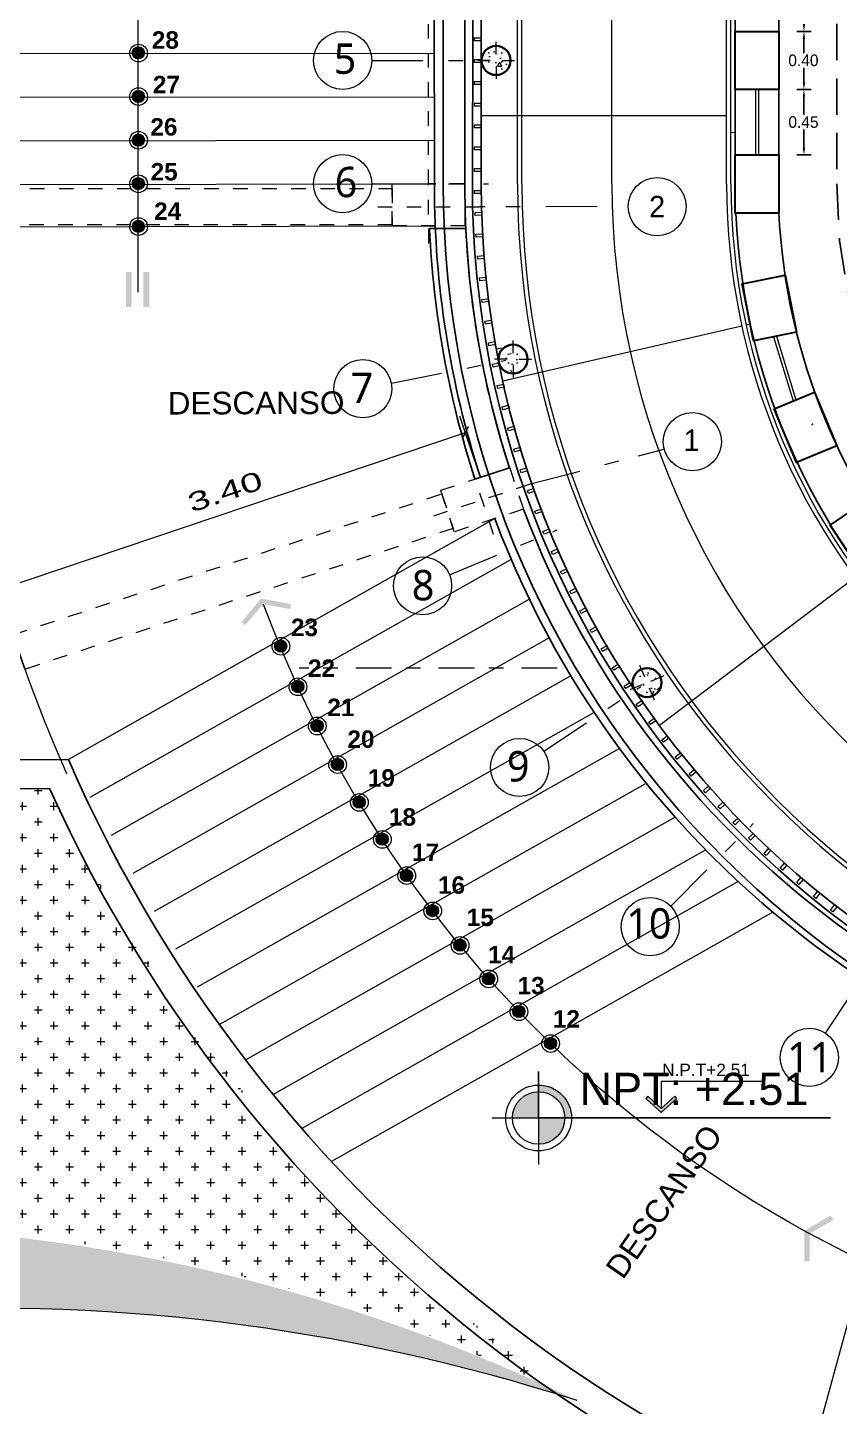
# Model space of a CAD drawing. Header units: millimetres. Extents: x 1 to 121, y 0 to 90.
# Drawn here: x 76.53 to 82.12, y 57.27 to 66.76 of the extents above; entities that cross this region are included whole.
import ezdxf

# ---------------------------------------------------------------- set-up
doc = ezdxf.new("R2010")
doc.units = ezdxf.units.MM
for name, pattern in [('CONTINUA', [0]), ('DASHED2', [0.375, 0.25, -0.125]), ('Dot & Dashed', [0.670277762413025, 0.352777767181396, -0.176388883590699, 0, -0.14111111164093])]:
    doc.linetypes.add(name, pattern=pattern)
doc.layers.add('CELOSIA', color=40, linetype='Continuous')
doc.layers.add('TEXT', color=7, linetype='Continuous')
for name, color, linetype, lineweight in [('cotas', 7, 'Continuous', 5), ('Cotas varias El', 253, 'Continuous', 13), ('EJES', 1, 'Continuous', 13), ('Equipamiento SR', 23, 'Continuous', 0), ('ES-Acero', 12, 'Continuous', 13), ('GRADERIA', 5, 'Continuous', 35), ('GRAFO00', 7, 'Continuous', 0), ('GRAFO01', 7, 'Continuous', 0), ('linea 001', 252, 'Continuous', 0), ('pisos', 250, 'Continuous', 5), ('Proyeccciones', 1, 'DASHED2', 18), ('Structural - Bearing_Pen_No__20', 1, 'Continuous', 0), ('TEXTO 100', 7, 'Continuous', 20), ('VENTANA', 141, 'Continuous', 0)]:
    doc.layers.add(name, color=color, linetype=linetype, lineweight=lineweight)
for name, color, linetype, lineweight, true_color in [('Structural - Bearing_Pen_No__169', 7, 'Continuous', 13, 0x68b353), ('Structural - Bearing_Pen_No__28', 7, 'Continuous', 35, 0xa80f02), ('Terreno & Paisaje - Terrenos_Pen_No__169', 7, 'Continuous', 13, 0x68b353)]:
    doc.layers.add(name, color=color, linetype=linetype, lineweight=lineweight, true_color=true_color)
doc.styles.add('01COTAS', font='GOTHIC.TTF')
doc.styles.add('Generales', font='trebuc.ttf', dxfattribs={"height": 0.1})
doc.styles.add('GENERATED_STYLE_1', font='arialbd.ttf')
doc.styles.add('JOS', font='arial.ttf', dxfattribs={"height": 1})
doc.styles.add('Roberto', font='arial.ttf', dxfattribs={"width": 1.5})
doc.styles.add('SEYMAR', font='GOTHIC.TTF', dxfattribs={"height": 0.05})
doc.styles.add('TEXTO PETER - UAC', font='swisse.ttf')
doc.dimstyles.new('1EJESB', dxfattribs={"dimscale": 0, "dimtxt": 0.13, "dimasz": 0.0655, "dimexe": 0.12, "dimexo": 0.12, "dimgap": 0.0755, "dimtad": 1, "dimzin": 4, "dimdsep": 46, "dimtxsty": 'Roberto', "dimblk": 'ARCHTICK', "dimcen": 0.065, "dimclrd": 7, "dimclre": 251, "dimclrt": 7, "dimaunit": 1, "dimadec": 0, "dimazin": 1, "dimtfac": 1, "dimtix": 1, "dimtofl": 0, "dimtmove": 0, "dimatfit": 3, "dimldrblk": 'ARROW', "dimfxl": 1, "dimtolj": 1, "dimtzin": 4, "dimlwd": 9, "dimlwe": 9, "dimarcsym": 0})

# ---------------------------------------------------------------- blocks, each defined once
blk = doc.blocks.new('CC 20')
at = {"layer": 'Structural - Bearing_Pen_No__169', "linetype": 'Continuous', "lineweight": 13, "true_color": 0x68b353}
h = blk.add_hatch(dxfattribs=at)
h.set_pattern_fill('STRUCTURAL_CONCRETE', color=85, scale=0.5, style=0, pattern_type=2)
h.set_pattern_definition([(0, (2785.243095673833, 1847.384106738051), (0, 0.3117691577510656), [0.0300000011921, -0.1500000059605]), (0, (2785.333095677409, 1847.539991310553), (0, 0.3117691577510656), [0.0300000011921, -0.1500000059605]), (60.00000000000014, (2785.243095673833, 1847.384106738051), (-0.2700000107289013, 0.1558845788755322), [0.0300000011921, -0.1500000059605]), (60.00000000000014, (2785.423095680985, 1847.384106738051), (-0.2700000107289013, 0.1558845788755322), [0.0300000011921, -0.1500000059605]), (120.0000000000003, (2785.273095675025, 1847.384106738051), (0.2700000107289002, 0.1558845788755341), [0.03000000119209997, -0.1500000059604998]), (120.0000000000003, (2785.453095682177, 1847.384106738051), (0.2700000107289002, 0.1558845788755341), [0.03000000119209997, -0.1500000059604998]), (0, (2785.243095673833, 1847.414106739243), (0, 0.0600000023842), [0, -0.0600000023842, 0, -0.0900000035763]), (44.99999999999999, (2785.273095675025, 1847.414106739243), (-0.04242640855707682, 0.04242640855707686), [0, -0.04500000178815, 0, -0.07500000298025])])
h.paths.add_polyline_path([(2788.202981145824, 1849.662965080386), (2788.302981145824, 1849.762965080386), (2788.202981063535, 1849.862965080385), (2788.10385682874, 1849.776169994727)])
at = {"layer": 'Structural - Bearing_Pen_No__20', "color": 1, "linetype": 'Continuous', "lineweight": 0}
for p, q in [((2788.202981063535, 1849.802965025247), (2788.202981063535, 1849.890465025246)), ((2788.162981200963, 1849.762964998097), (2788.075481200963, 1849.762964998097)), ((2788.202981063535, 1849.722965025246), (2788.202981063535, 1849.635465025247)), ((2788.242981200963, 1849.762964998097), (2788.330481200963, 1849.762964998097))]:
    blk.add_line(p, q, dxfattribs=at)
at = {"layer": 'Structural - Bearing_Pen_No__28', "color": 14, "linetype": 'Continuous', "lineweight": 35, "true_color": 0xa80f02}
blk.add_circle((2788.202981145824, 1849.762965080386), 0.1, dxfattribs=at)
blk = doc.blocks.new('verde')
at = {"layer": 'ES-Acero', "true_color": 0x139b48}
h = blk.add_hatch(color=114, dxfattribs=at)
h.dxf.hatch_style = 1
h.paths.add_polyline_path([(2620.129147124656, 1945.169495782249), (2620.11575471157, 1945.184349848081), (2620.022450918113, 1945.100227227476), (2619.929147124657, 1945.184349848081), (2619.915754711571, 1945.169495782249), (2620.022450918113, 1945.073298573428)])
at = {"layer": 'ES-Acero', "color": 112}
blk.add_lwpolyline([(2620.731353600055, 1945.286762900452), (2620.022450918113, 1945.286762900452), (2620.022450918113, 1945.100227227476)], dxfattribs=at)
at = {"layer": 'ES-Acero', "color": 114, "true_color": 0x139b48}
blk.add_lwpolyline([(2620.129147124656, 1945.169495782249), (2620.11575471157, 1945.184349848081), (2620.022450918113, 1945.100227227476), (2619.929147124657, 1945.184349848081), (2619.915754711571, 1945.169495782249), (2620.022450918113, 1945.073298573428)], close=True, dxfattribs=at)
blk = doc.blocks.new('_ArchTick')
at = {"color": 0, "linetype": 'ByBlock', "const_width": 0.15}
blk.add_lwpolyline([(-0.5, -0.5), (0.5, 0.5)], dxfattribs=at)
blk = doc.blocks.new('*D413')
at = {"layer": 'Defpoints', "color": 0, "transparency": 16777216}
for p in [(279.5462011864971, 63.97396359056579), (279.6499523382914, 63.66555289874918), (276.4311335664003, 62.58272352913855)]:
    blk.add_point(p, dxfattribs=at)
at = {"layer": 'pisos', "color": 251, "linetype": 'CONTINUA', "lineweight": 9, "transparency": 16777216}
for p, q in [((279.6116906420318, 63.77928962368593), (279.5079394902375, 64.08770031550253)), ((276.3928718701407, 62.6964602540753), (276.2891207183463, 63.0048709458919))]:
    blk.add_line(p, q, dxfattribs=at)
at = {"layer": 'pisos', "color": 7, "linetype": 'CONTINUA', "lineweight": 9, "transparency": 16777216}
blk.add_line((276.3273824146059, 62.89113422095515), (279.5462011864971, 63.97396359056579), dxfattribs=at)
at = {"layer": 'pisos', "color": 7, "lineweight": 9, "transparency": 16777216, "xscale": 0.0655, "yscale": 0.0655, "zscale": 0.0655}
for p, rotation in [((279.5462011864971, 63.97396359056579), 18.59323900279168), ((276.3273824146059, 62.89113422095515), 198.5932390027917)]:
    blk.add_blockref('_ArchTick', p, dxfattribs=dict(at, rotation=rotation))
at = {"layer": 'pisos', "color": 7, "transparency": 16777216, "insert": (277.8915413418663, 63.56706042709554), "char_height": 0.13, "attachment_point": 5, "rotation": 18.593239002791684, "style": 'Roberto'}
blk.add_mtext('\\A1;3.40', dxfattribs=at)
blk = doc.blocks.new('ARROW')
at = {"layer": 'cotas', "color": 1, "ltscale": 0.5}
blk.add_line((2.499999999997726, 0), (-2.499999999997726, 0), dxfattribs=at)
at = {"layer": 'cotas', "const_width": 0.6350892157876409}
blk.add_lwpolyline([(-0.3175446078937512, 5.684341886080801e-14, 1), (0.3175446078938648, 5.684341886080801e-14, 1)], format="xyb", close=True, dxfattribs=at)
blk = doc.blocks.new('FGFGGF')
at = {"layer": 'Equipamiento SR'}
for points in [[(-2.28105200030376, -5.329974416043797, -1), (-2.221391661499354, -5.389106840829982, -1)], [(-2.28105200030376, -5.329974416043569, -1), (-2.221391661498899, -5.389106840829754, -1)], [(-2.28105200030376, -5.629977660189525, -1), (-2.221391661499354, -5.689110084975709, -1)], [(-2.28105200030376, -5.629977660189297, -1), (-2.221391661498899, -5.689110084975482, -1)], [(-2.28105200030376, -5.929974765080033, -1), (-2.221391661499354, -5.989107189866218, -1)], [(-2.28105200030376, -5.929974765079805, -1), (-2.221391661498899, -5.98910718986599, -1)], [(-2.28105200030376, -6.229974939598833, -1), (-2.221391661499354, -6.289107364385018, -1)], [(-2.28105200030376, -6.229974939598605, -1), (-2.221391661498899, -6.28910736438479, -1)], [(-2.28105200030376, -6.524195307163609, -1), (-2.221391661499354, -6.583327731949794, -1)], [(-2.28105200030376, -6.524195307163382, -1), (-2.221391661498899, -6.583327731949566, -1)], [(-1.30041106499084, -9.412932204670824, -1), (-1.240750726186434, -9.472064629457009, -1)], [(-1.30041106499084, -9.412932204670597, -1), (-1.240750726185979, -9.472064629456781, -1)], [(-1.183068103736787, -9.691955158582687, -1), (-1.123407764932381, -9.751087583368871, -1)], [(-1.183068103736787, -9.69195515858246, -1), (-1.123407764931926, -9.751087583368644, -1)], [(-1.049869140722876, -9.961788586099146, -1), (-0.9902088019184703, -10.02092101088533, -1)], [(-1.049869140722876, -9.961788586098919, -1), (-0.9902088019180155, -10.0209210108851, -1)], [(-0.9097994546759764, -10.22753424951134, -1), (-0.8501391158715705, -10.28666667429752, -1)], [(-0.9097994546759764, -10.22753424951111, -1), (-0.8501391158711158, -10.28666667429729, -1)], [(-0.7599013683720841, -10.48743246694471, -1), (-0.7002410295676782, -10.5465648917309, -1)], [(-0.7599013683720841, -10.48743246694448, -1), (-0.7002410295672234, -10.54656489173067, -1)], [(-0.6013678509521014, -10.74219300015375, -1), (-0.5417075121476955, -10.80132542493993, -1)], [(-0.6013678509521014, -10.74219300015352, -1), (-0.5417075121472408, -10.80132542493971, -1)], [(-0.4333177736921243, -10.99129161808582, -1), (-0.3736574348877184, -11.05042404287201, -1)], [(-0.4333177736921243, -10.9912916180856, -1), (-0.3736574348872637, -11.05042404287178, -1)], [(-0.2548418856890748, -11.23418735828477, -1), (-0.1951815468846689, -11.29331978307096, -1)], [(-0.2548418856890748, -11.23418735828454, -1), (-0.1951815468842142, -11.29331978307073, -1)], [(-0.06613786744355821, -11.47202903414905, -1), (-0.006477528639152297, -11.53116145893523, -1)], [(-0.06613786744355821, -11.47202903414882, -1), (-0.006477528638697549, -11.531161458935, -1)], [(0.1312296099231389, -11.70265394522607, -1), (0.1908899487275448, -11.76178637001226, -1)], [(0.1312296099231389, -11.70265394522585, -1), (0.1908899487279996, -11.76178637001203, -1)], [(0.3391625787112389, -11.92802407758791, -1), (0.3988229175156448, -11.98715650237409, -1)], [(0.3391625787112389, -11.92802407758768, -1), (0.3988229175160996, -11.98715650237386, -1)], [(0.5573320945113664, -12.14730393542891, -1), (0.6169924333157724, -12.20643636021509, -1)], [(0.5573320945113664, -12.14730393542868, -1), (0.6169924333162271, -12.20643636021487, -1)]]:
    blk.add_hatch(color=256, dxfattribs=at).paths.add_polyline_path(points)
at = {"layer": 'GRAFO00'}
for points in [[(-2.221633673125496, -5.32973222554233, -1), (-2.280809985892745, -5.389349034078123, -1)], [(-2.221633673125496, -5.629735469688057, -1), (-2.280809985892745, -5.689352278223851, -1)], [(-2.221633673125496, -5.929732574578566, -1), (-2.280809985892745, -5.989349383114359, -1)], [(-2.221633673125496, -6.229732749097366, -1), (-2.280809985892745, -6.289349557633159, -1)], [(-2.221633673125496, -6.523953116662142, -1), (-2.280809985892745, -6.583569925197935, -1)], [(-1.541245634386087, -9.276593569769148), (-1.514511990537812, -9.299183664563088), (-1.392013826887251, -9.15421648077313), (-1.205219481028962, -9.187819413359875), (-1.199022706355663, -9.153372351996495), (-1.405705071364082, -9.116191712709679)], [(-1.541245634386087, -9.276593569769148), (-1.514511990537812, -9.299183664563088), (-1.392013826886796, -9.15421648077313), (-1.205219481028962, -9.187819413359875), (-1.199022706354754, -9.153372351997177), (-1.405705071363627, -9.116191712709224)], [(-1.240992737812576, -9.412690014169357, -1), (-1.300169050579825, -9.47230682270515, -1)], [(-1.123649776558523, -9.69171296808122, -1), (-1.182826089325772, -9.751329776617013, -1)], [(-0.9904508135446122, -9.96154639559768, -1), (-1.049627126311862, -10.02116320413347, -1)], [(-0.8503811274977124, -10.22729205900987, -1), (-0.9095574402649618, -10.28690886754566, -1)], [(-0.7004830411938201, -10.48719027644324, -1), (-0.7596593539610694, -10.54680708497904, -1)], [(-0.5419495237738374, -10.74195080965228, -1), (-0.6011258365410868, -10.80156761818807, -1)], [(-0.3738994465138603, -10.99104942758436, -1), (-0.4330757592811096, -11.05066623612015, -1)], [(-0.1954235585108108, -11.2339451677833, -1), (-0.2545998712780602, -11.2935619763191, -1)], [(-0.006719540265294199, -11.47178684364758, -1), (-0.06589585303254353, -11.53140365218337, -1)], [(0.1906479371014029, -11.70241175472461, -1), (0.1314716243341536, -11.7620285632604, -1)], [(0.3985809058895029, -11.92778188708644, -1), (0.3394045931222536, -11.98739869562223, -1)], [(0.6167504216896305, -12.14706174492744, -1), (0.5575741089223811, -12.20667855346323, -1)], [(2.336816213613019, -13.67697954929031), (2.371816187811874, -13.6769359336547), (2.371579671375912, -13.4871433401911), (2.535826622504828, -13.39204221628665), (2.518288864121132, -13.36175315747346), (2.336554519322817, -13.46697971241269)], [(2.336816213613019, -13.67697954928985), (2.371816187812328, -13.6769359336547), (2.371579671376367, -13.4871433401911), (2.535826622504828, -13.3920422162862), (2.518288864121587, -13.36175315747346), (2.336554519322817, -13.46697971241224)]]:
    blk.add_hatch(color=256, dxfattribs=at).paths.add_polyline_path(points)
h = blk.add_hatch(color=256, dxfattribs=at)
h.paths.add_polyline_path([(-2.176324178446237, -7.108011131920421), (-2.216324134989179, -7.1079523324604), (-2.215971328917647, -6.867952591326457), (-2.17597137237243, -6.868011392649578)])
h.paths.add_polyline_path([(-2.296324048078702, -7.107834731678167), (-2.336324004626192, -7.107775928492401), (-2.335971198554205, -6.867776187358459), (-2.295971242006715, -6.86783499054377)])
blk.add_line((-0.2123756775204129, -6.290950468410983), (-0.2155616616391853, -3.337234143300748))
at = {"color": 4, "lineweight": 0}
for p, q in [((-9.057637671160762, -5.370757073676032), (-0.2134365877588493, -5.361217401921522)), ((-9.058071663478302, -5.670757562913423), (-0.2131129889364161, -5.661224900004981)), ((-9.058505656239674, -5.970758358951798), (-0.2127894066658769, -5.961217052885104)), ((-9.05893964877913, -6.270759001590477), (-0.2124658161198454, -6.261216878367577)), ((-9.059543291609032, -6.569442565755935), (-0.2121553327226025, -6.549065105595218))]:
    blk.add_line(p, q, dxfattribs=at)
blk.add_lwpolyline([(-2.251221830900874, -7.00612897644055), (-2.251221830900874, -3.221341566304318)], dxfattribs=at)
at = {"elevation": -2.486337311843933e-10}
for points in [[(-0.00554807873959362, -3.336781085856046), (-0.002378639387643489, -6.275151195203762, 0.0780997226670688), (0.3048173308898185, -8.216192289289665, 0.0780997226670688)], [(0.4010177324712458, -8.500372280372403, 0.3044267813552212), (6.156230599340688, -12.59503096793537, 0.2811802429067362)]]:
    blk.add_lwpolyline(points, format="xyb", dxfattribs=at)
blk.add_lwpolyline([(0.004751677255171671, -6.568743991804695, 0.06644022656813492), (0.3048402377203274, -8.216263104472318), (0.06719953632818942, -8.293654963311155, -0.06694475958938217), (-0.2455072191210093, -6.569016893540947)], format="xyb", close=True, dxfattribs=at)
at = {"color": 4, "lineweight": 0, "elevation": -2.486337311843933e-10}
for points in [[(0.2034869067656473, -8.565251826812982), (-2.732423312435003, -10.22385089041836)], [(0.3169538119332174, -8.845713377385437), (-2.584861998496763, -10.48505130892636)], [(0.4419788657914978, -9.119645322770793), (-2.437300684558522, -10.74625172743436)], [(0.5790654784104845, -9.386763268894583), (-2.289739370620282, -11.00745214594235)], [(0.7281470489892854, -9.647104840894372), (-2.142178056682042, -11.26865256445035)], [(0.8893214927020381, -9.900614723040235), (-1.994616742743801, -11.52985298295835)], [(1.062559343527482, -10.14730956172525), (-1.847055428805561, -11.79105340146634)], [(1.23641610433333, -10.39365475636896), (-1.692416280597627, -12.04825530216704)], [(1.445783132336146, -10.61993895066735), (-1.511877315168931, -12.29082548412202)], [(1.656573092707731, -10.8454192803656), (-1.323168689029899, -12.52878033706747)], [(1.880662628691425, -11.06338621148893), (-1.126170783171347, -12.76205228401318)], [(2.118624204127173, -11.27351633905664), (-0.9207367689468811, -12.99055837628612)], [(3.204905845225312, -12.01412008736224), (2.306182983432564, -15.2987712549367)]]:
    blk.add_lwpolyline(points, dxfattribs=at)
blk.add_lwpolyline([(5.723406902796341, -14.45854926734569, -0.2949562168911257), (-1.388583147472218, -9.155338673214374, -0.2949562168911257)], format="xyb", dxfattribs=at)
at = {"elevation": -2.486337311843933e-10}
for points in [[(-6.369491351715169, -10.2277739621486), (-2.732423312435003, -10.22385089041836)], [(-6.240056418821951, -10.427634465344), (-2.862334158907288, -10.42399113325132)]]:
    blk.add_lwpolyline(points, dxfattribs=at)
for centre, radius, start, end in [((6.326662489013415, -6.26832444731599), 6.539077311075158, 180.0618012540362, 197.9283601872245), ((6.326662489009323, -6.268324447317809), 6.539077311070852, 200.5617272193204, 268.0066102515897), ((6.326662489009323, -6.268324447317809), 9.884999999999934, 203.5878323806601, 263.4568533059568), ((6.326662489009323, -6.268324447317809), 10.08500000000012, 204.3345659315656, 263.2818209129596)]:
    blk.add_arc(centre, radius, start, end)
at = {"layer": 'EJES', "linetype": 'Dot & Dashed', "elevation": -2.486337311843933e-10}
for points in [[(0.908166525166962, -6.418038822097287), (0.1007815489956556, -6.418642925012591)], [(0.4490059961891575, -8.32683892672651), (1.37124411740416, -8.08719147281144)]]:
    blk.add_lwpolyline(points, dxfattribs=at)
at = {"layer": 'EJES', "color": 1}
for centre in [(1.321917080196727, -6.417930273031345), (1.564512320391088, -8.035738565078276)]:
    blk.add_circle(centre, 0.2000000000000114, dxfattribs=at)
at = {"layer": 'Equipamiento SR'}
for centre in [(-2.251221830901329, -5.359540628436889), (-2.251221830901329, -5.359540628436889), (-2.251221830900874, -5.359540628436662), (-2.251221830900874, -5.359540628436662), (-2.251221830901329, -5.659543872582617), (-2.251221830901329, -5.659543872582617), (-2.251221830900874, -5.65954387258239), (-2.251221830900874, -5.65954387258239), (-2.251221830901329, -5.959540977473125), (-2.251221830901329, -5.959540977473125), (-2.251221830900874, -5.959540977472898), (-2.251221830900874, -5.959540977472898), (-2.251221830901329, -6.259541151991925), (-2.251221830901329, -6.259541151991925), (-2.251221830900874, -6.259541151991698), (-2.251221830900874, -6.259541151991698), (-2.251221830901329, -6.553761519556701), (-2.251221830901329, -6.553761519556701), (-2.251221830900874, -6.553761519556474), (-2.251221830900874, -6.553761519556474), (-1.270580895588409, -9.442498417063916), (-1.270580895588409, -9.442498417063916), (-1.270580895587955, -9.442498417063689), (-1.270580895587955, -9.442498417063689), (-1.153237934334356, -9.721521370975779), (-1.153237934334356, -9.721521370975779), (-1.153237934333902, -9.721521370975552), (-1.153237934333902, -9.721521370975552), (-1.020038971320446, -9.991354798492239), (-1.020038971320446, -9.991354798492239), (-1.020038971319991, -9.991354798492011), (-1.020038971319991, -9.991354798492011), (-0.8799692852735461, -10.25710046190443), (-0.8799692852735461, -10.25710046190443), (-0.8799692852730914, -10.2571004619042), (-0.8799692852730914, -10.2571004619042), (-0.7300711989696538, -10.5169986793378), (-0.7300711989696538, -10.5169986793378), (-0.730071198969199, -10.51699867933758), (-0.730071198969199, -10.51699867933758), (-0.5715376815496711, -10.77175921254684), (-0.5715376815496711, -10.77175921254684), (-0.5715376815492164, -10.77175921254661), (-0.5715376815492164, -10.77175921254661), (-0.403487604289694, -11.02085783047892), (-0.403487604289694, -11.02085783047892), (-0.4034876042892392, -11.02085783047869), (-0.4034876042892392, -11.02085783047869), (-0.2250117162866445, -11.26375357067786), (-0.2250117162866445, -11.26375357067786), (-0.2250117162861898, -11.26375357067764), (-0.2250117162861898, -11.26375357067764), (-0.03630769804112788, -11.50159524654214), (-0.03630769804112788, -11.50159524654214), (-0.03630769804067313, -11.50159524654191), (-0.03630769804067313, -11.50159524654191), (0.1610597793255693, -11.73222015761917), (0.1610597793255693, -11.73222015761917), (0.161059779326024, -11.73222015761894), (0.161059779326024, -11.73222015761894), (0.3689927481136692, -11.957590289981), (0.3689927481136692, -11.957590289981), (0.368992748114124, -11.95759028998077), (0.368992748114124, -11.95759028998077), (0.5871622639137968, -12.176870147822), (0.5871622639137968, -12.176870147822), (0.5871622639142515, -12.17687014782177), (0.5871622639142515, -12.17687014782177)]:
    blk.add_circle(centre, 0.042, dxfattribs=at)
at = {"layer": 'GRADERIA', "lineweight": 5, "elevation": -2.486337311843933e-10}
blk.add_lwpolyline([(-1.09963100700179, -13.09162203067922), (-1.109248859114359, -13.09705549400633)], dxfattribs=at)
at = {"layer": 'GRAFO00'}
for centre, radius in [((-2.249893312602296, -5.360875724916013), 0.06095094523494406), ((-2.251221830901329, -5.359540628436889), 0.042), ((-2.251221830901329, -5.359540628436889), 0.042), ((-2.251221830900874, -5.359540628436662), 0.042), ((-2.249893312602296, -5.660878969061741), 0.06095094523494406), ((-2.251221830901329, -5.659543872582617), 0.042), ((-2.251221830901329, -5.659543872582617), 0.042), ((-2.251221830900874, -5.65954387258239), 0.042), ((-2.249893312602296, -5.960876073952249), 0.06095094523494406), ((-2.251221830901329, -5.959540977473125), 0.042), ((-2.251221830901329, -5.959540977473125), 0.042), ((-2.251221830900874, -5.959540977472898), 0.042), ((-2.249893312602296, -6.26087624847105), 0.06095094523494406), ((-2.251221830901329, -6.259541151991925), 0.042), ((-2.251221830901329, -6.259541151991925), 0.042), ((-2.251221830900874, -6.259541151991698), 0.042), ((-2.249893312602296, -6.555096616035826), 0.06095094523494406), ((-2.251221830901329, -6.553761519556701), 0.042), ((-2.251221830901329, -6.553761519556701), 0.042), ((-2.251221830900874, -6.553761519556474), 0.042), ((-1.269252377289376, -9.44383351354304), 0.06095094523494406), ((-1.270580895588409, -9.442498417063916), 0.042), ((-1.270580895588409, -9.442498417063916), 0.042), ((-1.270580895587955, -9.442498417063689), 0.042), ((-1.151909416035323, -9.722856467454903), 0.06095094523494406), ((-1.153237934334356, -9.721521370975779), 0.042), ((-1.153237934334356, -9.721521370975779), 0.042), ((-1.153237934333902, -9.721521370975552), 0.042), ((-1.018710453021413, -9.992689894971363), 0.06095094523494406), ((-1.020038971320446, -9.991354798492239), 0.042), ((-1.020038971320446, -9.991354798492239), 0.042), ((-1.020038971319991, -9.991354798492011), 0.042), ((-0.8786407669745131, -10.25843555838355), 0.06095094523494406), ((-0.8799692852735461, -10.25710046190443), 0.042), ((-0.8799692852735461, -10.25710046190443), 0.042), ((-0.8799692852730914, -10.2571004619042), 0.042), ((-0.7287426806706208, -10.51833377581693), 0.06095094523494406), ((-0.7300711989696538, -10.5169986793378), 0.042), ((-0.7300711989696538, -10.5169986793378), 0.042), ((-0.730071198969199, -10.51699867933758), 0.042), ((-0.5702091632506381, -10.77309430902596), 0.06095094523494406), ((-0.5715376815496711, -10.77175921254684), 0.042), ((-0.5715376815496711, -10.77175921254684), 0.042), ((-0.5715376815492164, -10.77175921254661), 0.042), ((-0.402159085990661, -11.02219292695804), 0.06095094523494406), ((-0.403487604289694, -11.02085783047892), 0.042), ((-0.403487604289694, -11.02085783047892), 0.042), ((-0.4034876042892392, -11.02085783047869), 0.042), ((-0.2236831979876115, -11.26508866715699), 0.06095094523494406), ((-0.2250117162866445, -11.26375357067786), 0.042), ((-0.2250117162866445, -11.26375357067786), 0.042), ((-0.2250117162861898, -11.26375357067764), 0.042), ((-0.03497917974209486, -11.50293034302126), 0.06095094523494406), ((-0.03630769804112788, -11.50159524654214), 0.042), ((-0.03630769804112788, -11.50159524654214), 0.042), ((-0.03630769804067313, -11.50159524654191), 0.042), ((0.1623882976246023, -11.73355525409829), 0.06095094523494406), ((0.1610597793255693, -11.73222015761917), 0.042), ((0.1610597793255693, -11.73222015761917), 0.042), ((0.161059779326024, -11.73222015761894), 0.042), ((0.3703212664127022, -11.95892538646012), 0.06095094523494406), ((0.3689927481136692, -11.957590289981), 0.042), ((0.3689927481136692, -11.957590289981), 0.042), ((0.368992748114124, -11.95759028998077), 0.042), ((0.5884907822128298, -12.17820524430113), 0.06095094523494406), ((0.5871622639137968, -12.176870147822), 0.042), ((0.5871622639137968, -12.176870147822), 0.042), ((0.5871622639142515, -12.17687014782177), 0.042)]:
    blk.add_circle(centre, radius, dxfattribs=at)
at = {"layer": 'pisos'}
blk.add_arc((6.32673034590016, -6.268297259101018), 9.935073045664842, 198.155657735839, 204.0640495227254, dxfattribs=at)
at = {"layer": 'Proyeccciones', "color": 165, "linetype": 'DASHED2', "lineweight": 9, "ltscale": 0.4, "true_color": 0x5e67af, "elevation": -2.486337311843933e-10}
for points in [[(-0.255709974444926, -3.337185924618552), (-0.005710119877221587, -3.336916265131322), (-0.002377743437477875, -6.261529946785345), (-0.2523781800849747, -6.261259963782436)], [(-0.00239489993771258, -6.261529928257431), (-0.002105652014392945, -6.548884859273215), (-0.5027549870200119, -6.549430876038599), (-0.5023934361144029, -6.260989964775916)], [(-3.997535862097266, -6.293430283676344), (-0.5024116579375004, -6.29374980886314), (-0.5026816404702004, -6.54374980886314), (-3.997266203465188, -6.543429992812889)], [(0.3072307890330421, -8.215484579544977), (0.4007462938508297, -8.50053694378596), (-0.07495744443065178, -8.656601059330228), (-0.1681917566055517, -8.370314262867055)], [(-3.032392001865446, -9.601839714544894), (-3.113709973869391, -9.36406228539795), (-0.1601149642337987, -8.395114992985327), (-0.08269975957045972, -8.632827380447907)]]:
    blk.add_lwpolyline(points, close=True, dxfattribs=at)
for points in [[(-0.2514238044099102, -6.670941483438241), (-0.2519665497389951, -6.170941778010842)], [(-0.6025474130480006, -6.41940312131112), (0.09777722240653475, -6.418642925014069)], [(0.1954719275164507, -8.675143959327102), (0.03961275282210863, -8.200056685593495)], [(-0.2164250394192777, -8.545143094739274), (0.4490059961891575, -8.32683892672651)]]:
    blk.add_lwpolyline(points, dxfattribs=at)
at = {"layer": 'ES-Acero'}
blk.add_blockref('verde', (-2618.671943368892, -1957.725906639258), dxfattribs=at)
at = {"char_height": 0.12, "width": 0.2061773425264457, "style": 'GENERATED_STYLE_1'}
for s, insert, attachment_point, rotation in [('28', (-1.97172873885637, -5.332632904664933), 9, 4.4022710127077164e-07), ('27', (-1.964372645882293, -5.637534517766198), 9, 4.4022710127077164e-07), ('26', (-1.981795581054655, -5.930231728718809), 9, 4.4022710127077164e-07), ('25', (-1.980266440467574, -6.239373213520139), 9, 4.4022710127077164e-07), ('25', (-1.980266440467574, -6.239373213519912), 9, 4.4022710127077164e-07), ('24', (-1.955846528668815, -6.50919314521775), 9, 4.4022710127077164e-07), ('24', (-1.955846528668815, -6.509193145217523), 9, 4.4022710127077164e-07), ('23', (-1.200084719424922, -9.375584300520359), 7, 359.9999995597729), ('22', (-1.082741758170869, -9.654607254432221), 7, 359.9999995597729), ('21', (-0.9495427951569582, -9.924440681948681), 7, 359.9999995597729), ('20', (-0.8111282714280605, -10.14507018910808), 7, 359.9999995597729), ('19', (-0.6703268526084685, -10.41185576516318), 7, 359.9999995597729), ('18', (-0.525063814591249, -10.68033955671876), 7, 359.9999995597729), ('17', (-0.3661623803345719, -10.92156918188994), 7, 359.9999995597729), ('16', (-0.1873496637472272, -11.14920253293553), 7, 359.9999995597729), ('15', (0.0111409753112639, -11.37148355727959), 7, 359.9999995597729), ('14', (0.1573666738818247, -11.62649352076164), 7, 359.9999995597729), ('13', (0.3610849272454288, -11.84187060542058), 7, 359.9999995597729), ('12', (0.6038832961066873, -12.06859771300856), 7, 359.9999995597729)]:
    blk.add_mtext(s, dxfattribs=dict(at, insert=insert, attachment_point=attachment_point, rotation=rotation))
at = {"layer": 'GRAFO01', "color": 252, "style": 'JOS'}
for rotation, p in [(0.2156386553718028, (-2.048666795403733, -7.848954985184719)), (55.2998742283765, (1.086251412468755, -13.80956201174672))]:
    blk.add_text('DESCANSO', height=0.1552649359622741, rotation=rotation, dxfattribs=at).set_placement(p)
at = {"layer": 'TEXT', "color": 7, "style": 'TEXTO PETER - UAC'}
blk.add_text('N.P.T+2.51', height=0.085, dxfattribs=at).set_placement((1.356644804331609, -12.40200581842964))
at = {"layer": 'TEXT', "char_height": 0.1484379263495198, "width": 0.2708191956776553, "attachment_point": 5, "style": 'SEYMAR'}
for s, insert in [('{\\fBankGothic Lt BT|b0|i0|c0|p34;2}', (1.321917080196727, -6.417930273031971)), ('{\\fBankGothic Lt BT|b0|i0|c0|p34;1}', (1.558636882844439, -8.025662558980002))]:
    blk.add_mtext(s, dxfattribs=dict(at, insert=insert))
at = {"layer": 'pisos'}
dim = blk.add_aligned_dim(p1=(-3.113710074121627, -9.364062285505952), p2=(0.1051086977695377, -8.281232915895316), distance=0.32539430899363175, dimstyle='1EJESB', override={"dimscale": 1}, dxfattribs=at)
dim.commit()
dim.dimension.update_dxf_attribs({"geometry": '*D413', "text_midpoint": (-1.653302298655603, -8.379725387548959), "insert": (-279.5448436405219, -71.9467858146445)})

msp = doc.modelspace()

# ---------------------------------------------------------------- hatches: boundary and pattern name
at = {"layer": 'Structural - Bearing_Pen_No__169', "linetype": 'Continuous', "lineweight": 13, "true_color": 0x68b353}
h = msp.add_hatch(dxfattribs=at)
h.set_pattern_fill('STRUCTURAL_CONCRETE', color=85, scale=0.5, style=0, pattern_type=2)
h.set_pattern_definition([(0, (76.79781690558139, 64.15622946487656), (0, 0.3117691577510656), [0.0300000011921, -0.1500000059605]), (0, (76.88781690915766, 64.3121140373778), (0, 0.3117691577510656), [0.0300000011921, -0.1500000059605]), (60.00000000000014, (76.79781690558139, 64.15622946487656), (-0.2700000107289013, 0.1558845788755322), [0.0300000011921, -0.1500000059605]), (60.00000000000014, (76.97781691273394, 64.15622946487656), (-0.2700000107289013, 0.1558845788755322), [0.0300000011921, -0.1500000059605]), (120.0000000000003, (76.82781690677348, 64.15622946487656), (0.2700000107289002, 0.1558845788755341), [0.03000000119209997, -0.1500000059604997]), (120.0000000000003, (77.00781691392604, 64.15622946487656), (0.2700000107289002, 0.1558845788755341), [0.03000000119209997, -0.1500000059604997]), (0, (76.79781690558139, 64.18622946606865), (0, 0.0600000023842), [0, -0.0600000023842, 0, -0.0900000035763]), (44.99999999999999, (76.82781690677348, 64.18622946606865), (-0.04242640855707682, 0.04242640855707686), [0, -0.04500000178815, 0, -0.07500000298025])])
h.paths.add_polyline_path([(79.75770237757251, 66.43508780721095), (79.85770237757242, 66.53508780721086), (79.7577022952837, 66.63508780721077), (79.65857806048916, 66.54829272155212)])
at = {"layer": 'Terreno & Paisaje - Terrenos_Pen_No__169', "linetype": 'Continuous'}
h = msp.add_hatch(dxfattribs=at)
h.set_pattern_fill('CROSS', color=256, scale=0.017, style=0)
h.set_pattern_definition([(0, (-25.86699003968963, -22.79841267787947), (0.10795, 0.10795), [0.053975, -0.161925]), (90, (-25.84000253968962, -22.82540017787947), (-0.10795, 0.10795), [0.053975, -0.161925])])
edge = h.paths.add_edge_path()
edge.add_line((76.68250948161389, 61.52279468139458), (75.58360522371306, 61.52160936393913))
edge.add_line((75.58360522371306, 61.52160936393913), (74.57021161050338, 61.52048563874401))
edge.add_line((74.57021161050338, 61.52048563874401), (74.51339431829294, 61.52048563874401))
edge.add_line((74.51339431829294, 61.52048563874401), (74.51303467954952, 61.28390563952287))
edge.add_line((74.51303467954952, 61.28390563952287), (74.28417356737421, 61.28390563952287))
edge.add_line((74.28417356737421, 61.28390563952287), (74.28417356737421, 60.71390563952288))
edge.add_line((74.28417356737421, 60.71390563952288), (74.1072650939262, 60.71390563952288))
edge.add_line((74.1072650939262, 60.71390563952288), (74.1072650939262, 60.14390563952288))
edge.add_line((74.1072650939262, 60.14390563952288), (73.945207676151, 60.14390563952288))
edge.add_line((73.945207676151, 60.14390563952288), (73.945207676151, 59.64390563952288))
edge.add_line((73.945207676151, 59.64390563952288), (74.35727067533296, 59.64390563952288))
edge.add_line((74.35727067533296, 59.64390563952288), (74.35727067533307, 58.49515722872171))
edge.add_arc((75.16517747807595, 46.977381496189), 11.54607600991946, 63.50814502369781, 94.01240273226267, ccw=False)
edge.add_arc((86.53852204734504, 66.35185150289983), 10.97546233564567, 206.1030288711874, 235.459390686984, ccw=False)
h = msp.add_hatch(dxfattribs=at)
h.set_pattern_fill('CROSS', color=256, scale=0.017, style=0)
h.set_pattern_definition([(0, (-259.5558532284828, 2.519096636076462), (0.10795, 0.10795), [0.053975, -0.161925]), (90, (-259.5288657284827, 2.492109136076465), (-0.10795, 0.10795), [0.053975, -0.161925])])
edge = h.paths.add_edge_path()
edge.add_arc((75.0573379431457, 46.43626031950993), 12.07935097143821, 64.19528340642178, 118.3421414635843)
edge.add_arc((64.3203168959976, 65.65815275215375), 9.940932071534245, 275.3543878580169, 300.2135721556358, ccw=False)
edge.add_line((65.24796227452023, 55.76059727099763), (65.33554479097265, 55.37967031615768))
edge.add_arc((65.03632724128376, 67.92660558950176), 12.55050261525521, 271.3661227590218, 296.0802531503259)
edge.add_arc((76.26103259814901, 44.7069421171124), 13.24023007405156, 72.16802956750848, 115.5338844304062, ccw=False)
at = {"layer": 'TEXTO 100', "ltscale": 1.3}
h = msp.add_hatch(color=7, dxfattribs=at)
edge = h.paths.add_edge_path()
edge.add_line((80.23120598364864, 59.25610037882146), (80.05056264391965, 59.25610038167289))
edge.add_line((80.05056264391965, 59.25610038167289), (80.05056264391965, 59.07545704230066))
edge.add_arc((80.05056264552417, 59.25610038167289), 0.1806433393724134, 269.9999994913017, 359.9999990956475)
edge = h.paths.add_edge_path()
edge.add_arc((80.05056264516742, 59.25610037882146), 0.1806433422236752, 90.00000039565423, 180)
edge.add_line((79.86991930419151, 59.25610037882146), (80.0505626439205, 59.25610038167289))
edge.add_line((80.05056264391965, 59.25610038167289), (80.05056264391965, 59.43674372104513))
edge = h.paths.add_edge_path()
edge.add_line((80.05056264391965, 59.48283741816576), (80.05056264391965, 59.43674372104513))
edge.add_arc((80.05056264267273, 59.25610037882146), 0.1806433422236752, 0, 89.99999960434582, ccw=False)
edge.add_line((80.23120598364864, 59.25610037882146), (80.2772996836207, 59.25610038167289))
edge.add_arc((80.05056264552417, 59.25610038167289), 0.2267370380968789, 0, 90.00000040528428)

# ---------------------------------------------------------------- linework, layer by layer
for p, q in [((79.65514667061025, 65.68663850450619), (79.65774634968099, 70.16364459934687)), ((81.40518126414989, 65.68663850450619), (81.40518126414989, 70.0908792289695)), ((81.70518126414986, 65.68663850450608), (81.70518126414986, 69.89087922896945))]:
    msp.add_line(p, q)
at = {"color": 1, "linetype": 'DASHED2'}
msp.add_line((82.10518126415067, 65.78663850450593), (82.10518126415067, 69.89087922896945), dxfattribs=at)
at = {"color": 3, "lineweight": 30}
for p, q in [((81.40518126414989, 66.3350680896792), (81.40518126414989, 66.73506808967923)), ((81.40518126414989, 66.73506808967923), (81.70518126414987, 66.73506808967923)), ((81.70518126414987, 66.73506808967923), (81.7051812641499, 66.3350680896792)), ((81.7051812641499, 66.3350680896792), (81.40518126414989, 66.3350680896792))]:
    msp.add_line(p, q, dxfattribs=at)
at = {"color": 9}
for p, q in [((81.82789299633761, 66.73506808967934), (81.9278929963376, 66.73506808967934)), ((81.8278929963375, 66.73506808967934), (81.92789299633749, 66.73506808967934)), ((81.8778929963375, 66.68506808967933), (81.8778929963375, 66.58506808967937)), ((81.8778929963375, 66.38506808967932), (81.8778929963375, 66.48506808967934)), ((81.8278929963375, 66.33506808967931), (81.92789299633749, 66.33506808967931)), ((81.82789299633755, 66.33506808967931), (81.92789299633755, 66.33506808967931)), ((81.87789299633755, 66.2850680896793), (81.87789299633755, 66.1600680896793)), ((81.87789299633755, 65.93506808967933), (81.87789299633755, 66.06006808967928)), ((81.82789299633755, 65.88506808967932), (81.92789299633755, 65.88506808967932))]:
    msp.add_line(p, q, dxfattribs=at)
for points in [[(79.39406935953936, 70.16297623494857), (79.3940693595394, 65.68663850451264)], [(79.60412578928891, 70.16350868277121), (79.59406935953939, 65.68663850450625)]]:
    msp.add_lwpolyline(points)
at = {"color": 3, "lineweight": 30}
for points in [[(81.7051812641499, 65.48506808967917), (81.40518126414989, 65.48506808967917), (81.40518126414989, 65.88506808967921), (81.70518126414987, 65.88506808967921), (81.7051812641499, 65.48506808967917)], [(81.825691336995, 64.66432114051658), (81.53145268880574, 64.60580945013112), (81.45343710162513, 64.99812764771681), (81.74767574981436, 65.05663933810227), (81.825691336995, 64.66432114051658)], [(82.10396471133284, 63.88284039132849), (81.82678883074458, 63.76806438677992), (81.67375415801314, 64.13763222756427), (81.95093003860137, 64.25240823211283), (82.10396471133284, 63.88284039132849)], [(82.52931318176921, 63.17064174564438), (82.27984612052546, 63.00400985987694), (82.05767027283552, 63.33663260820196), (82.30713733407926, 63.50326449396938), (82.52931318176921, 63.17064174564438)]]:
    msp.add_lwpolyline(points, dxfattribs=at)
for centre, radius, start, end in [((85.93314667061026, 65.68663850450619), 6.539077311070855, 180.0000000000358, 267.8247528479862), ((85.9265211349047, 65.68396261510546), 6.332452340737464, 179.9757886573492, 268.2347087620106), ((85.93314667061026, 65.68663850450619), 6.278, 180, 0), ((85.93314667061024, 65.68663850450613), 4.527965406460374, 182.5514664938165, 270.0000000000032), ((85.93314667061031, 65.68663850450619), 4.232516622810645, 182.6573022699202, 222.3601683094529)]:
    msp.add_arc(centre, radius, start, end)
at = {"color": 1, "linetype": 'DASHED2'}
msp.add_arc((85.93314667061026, 65.68663850450619), 3.829271360592147, 180, 0, dxfattribs=at)
msp.add_point((81.93462801416462, 64.03039784760458))
at = {"color": 9}
for points in [[(81.86955966300427, 66.78506808967936), (81.88622632967095, 66.78506808967936), (81.87789299633761, 66.73506808967934)], [(81.86955966300415, 66.68506808967933), (81.88622632967083, 66.68506808967933), (81.8778929963375, 66.73506808967934)], [(81.86955966300415, 66.38506808967932), (81.88622632967083, 66.38506808967932), (81.8778929963375, 66.33506808967931)], [(81.86955966300421, 66.2850680896793), (81.88622632967089, 66.2850680896793), (81.87789299633755, 66.33506808967931)], [(81.86955966300421, 65.93506808967933), (81.88622632967089, 65.93506808967933), (81.87789299633755, 65.88506808967932)]]:
    msp.add_solid(points, dxfattribs=at)
at = {"layer": 'CELOSIA', "linetype": 'Continuous', "lineweight": 5}
for p, q in [((79.60959013406995, 66.67027239887702), (79.60959013406995, 66.69087970130138)), ((79.60959013406995, 66.69087970130138), (79.65514602377465, 66.69087970130138)), ((79.65514602377465, 66.67027239887702), (79.60959013406995, 66.67027239887702)), ((79.65514602377465, 66.69087970130138), (79.65514602377465, 66.67027239887702)), ((79.60959013406995, 66.52027239887698), (79.60959013406995, 66.5408797013014)), ((79.60959013406995, 66.5408797013014), (79.65514602377465, 66.5408797013014)), ((79.65514602377465, 66.5408797013014), (79.65514602377465, 66.52027239887698)), ((79.65514602377465, 66.52027239887698), (79.60959013406995, 66.52027239887698)), ((79.60959013406995, 66.370272398877), (79.60959013406995, 66.39087970130137)), ((79.60959013406995, 66.39087970130137), (79.65514602377465, 66.39087970130137)), ((79.65514602377465, 66.370272398877), (79.60959013406995, 66.370272398877)), ((79.65514602377465, 66.39087970130137), (79.65514602377465, 66.370272398877)), ((79.60959013406995, 66.22027239887697), (79.60959013406995, 66.2408797013014)), ((79.60959013406995, 66.2408797013014), (79.65514602377465, 66.2408797013014)), ((79.65514602377465, 66.22027239887697), (79.60959013406995, 66.22027239887697)), ((79.65514602377465, 66.2408797013014), (79.65514602377465, 66.22027239887697)), ((79.60959013406995, 66.070272398877), (79.60959013406995, 66.09087970130142)), ((79.60959013406995, 66.09087970130142), (79.65514602377465, 66.09087970130142)), ((79.65514602377465, 66.070272398877), (79.60959013406995, 66.070272398877)), ((79.65514602377465, 66.09087970130142), (79.65514602377465, 66.070272398877)), ((79.60959013408973, 65.9202723992706), (79.60959013408973, 65.94087970169502)), ((79.60959013408973, 65.94087970169502), (79.65514602379443, 65.94087970169502)), ((79.65514602379443, 65.9202723992706), (79.60959013408973, 65.9202723992706)), ((79.65514602379443, 65.94087970169502), (79.65514602379443, 65.9202723992706)), ((79.60959013408973, 65.77027239927062), (79.60959013408973, 65.79087970169505)), ((79.60959013408973, 65.79087970169505), (79.65514602379443, 65.79087970169505)), ((79.65514602379443, 65.77027239927062), (79.60959013408973, 65.77027239927062)), ((79.65514602379443, 65.79087970169505), (79.65514602379443, 65.77027239927062)), ((79.60959013408973, 65.62027239927065), (79.60959013408973, 65.64087970169501)), ((79.60959013408973, 65.64087970169501), (79.65514602379443, 65.64087970169501)), ((79.65514602379443, 65.62027239927065), (79.60959013408973, 65.62027239927065)), ((79.65514602379443, 65.64087970169501), (79.65514602379443, 65.62027239927065))]:
    msp.add_line(p, q, dxfattribs=at)
for points in [[(79.65888759393759, 65.47037911000169), (79.61335732997821, 65.46885131728803), (79.61266622973416, 65.48944702785266), (79.65819649369354, 65.49097482056632)], [(79.66581178385725, 65.32111353380047), (79.6203307780507, 65.31850255742914), (79.61914969740324, 65.33907598596484), (79.6646307032098, 65.34168696233617)], [(79.67628652048701, 65.17205503341472), (79.63088053855962, 65.1683623525461), (79.62921014661008, 65.18890184387243), (79.67461612853747, 65.19259452474105)], [(79.69030586971896, 65.0232880528987), (79.64500063489484, 65.01851575949632), (79.6428418779473, 65.03900967765883), (79.68814711277142, 65.04378197106121)], [(79.70786188936472, 64.87489687115631), (79.66268306779308, 64.86904766880166), (79.66003716881832, 64.88948440366379), (79.70521599038996, 64.89533360601844)], [(79.72894463365483, 64.72696555419495), (79.68391781986976, 64.7200427565559), (79.68078627781239, 64.7404107303764), (79.72581309159746, 64.74733352801545)], [(79.75354215887326, 64.57957790750142), (79.70869286129394, 64.57158543645492), (79.70507745022324, 64.59187311044677), (79.74992674780256, 64.59986558149326)], [(79.78164053012358, 64.43281742856448), (79.73699415660342, 64.42375981197483), (79.73289692470831, 64.44395569284217), (79.77754329822848, 64.45301330943181)], [(79.81322382922347, 64.28676725957213), (79.76880567265609, 64.2766496287258), (79.76422894108482, 64.29674227517505), (79.80864709765221, 64.30685990602137)], [(79.8482741637225, 64.14151014031037), (79.80410938771293, 64.1303382270091), (79.79905574925803, 64.15031625623064), (79.8432205252676, 64.1614881695319)], [(79.88677167703857, 63.99712836128961), (79.84288530164764, 63.98490849460321), (79.83735761927714, 64.00476058871996), (79.88124399466807, 64.01698045540637)], [(79.9286945597069, 63.85370371712585), (79.88511144727698, 63.84044281980669), (79.87911285251248, 63.86015773228584), (79.92269596494239, 63.87341862960501)], [(79.97401906173556, 63.71131746020271), (79.93076390280568, 63.69702304476387), (79.92429779394823, 63.71658960678823), (79.96755295287811, 63.73088402222707)], [(80.02271950606013, 63.5700502546407), (79.9798168053783, 63.55473041910002), (79.9728868455833, 63.57413754589533), (80.01578954626513, 63.58945738143601)], [(80.07476830309022, 63.42998213059943), (80.03224236573118, 63.41364555389184), (80.02485248093308, 63.43288225100648), (80.06737841829212, 63.44921882771406)], [(80.13013596633941, 63.29119243893953), (80.08801088393537, 63.27384837600031), (80.08016526062359, 63.29290374553383), (80.12229034302763, 63.31024780847306)], [(80.18879112912983, 63.15375980626899), (80.14709076622215, 63.13541808279066), (80.13879384906933, 63.15428132956763), (80.180494211977, 63.17262305304596)], [(80.25070056236181, 63.01776209039987), (80.20944854288142, 62.99843309726582), (80.20070503222551, 63.01709353495146), (80.24195705170591, 63.0364225280855)], [(80.31582919333889, 62.88327633624066), (80.27504888722285, 62.86297102363854), (80.26586373640424, 62.88141808079269), (80.30664404252028, 62.90172339339482)], [(80.38414012563685, 62.75037873214897), (80.34385463558903, 62.72910860336718), (80.33423304814438, 62.74733182943324), (80.3745185381922, 62.76860195821503)], [(80.4555946600063, 62.6191445667698), (80.4158268084092, 62.59692167168078), (80.40577423512364, 62.61491074290605), (80.44554208672075, 62.63713363799508)], [(80.53015231629634, 62.48964818638311), (80.49092463228192, 62.4664851146168), (80.480446768101, 62.48422983990113), (80.51967445211542, 62.50739291166744)], [(80.60777085638723, 62.36196295278548), (80.56910556307375, 62.33787282659716), (80.55820834387724, 62.35536315326627), (80.59687363719073, 62.3794532794546)], [(80.68840630811906, 62.23616120172958), (80.65032531002134, 62.21115766856586), (80.63901490926037, 62.22838368806648), (80.67709590735808, 62.2533872212302)], [(80.77201299020251, 62.11231420194468), (80.7345378608227, 62.08641142671203), (80.72282068602246, 62.10336338022512), (80.76029581540227, 62.12926615545778)], [(80.85854353809826, 61.99049211476186), (80.82169550770404, 61.96370477180191), (80.80957819683381, 61.9803730557713), (80.84642622722804, 62.00716039873124)], [(80.94794893084953, 61.87076395436626), (80.91174887444686, 61.84310721914263), (80.8992382921595, 61.85948239071549), (80.93543834856217, 61.88713912593912)], [(81.04017851885354, 61.7531975486998), (81.0046469443606, 61.72468708920087), (80.99175017810356, 61.74075987157732), (81.0272817525965, 61.76927033107626)], [(81.13518005255499, 61.6378595010351), (81.10033708918417, 61.60851146889789), (81.0870614451844, 61.62427275658644), (81.12190440855522, 61.65362078872365)], [(81.23289971204655, 61.52481515224415), (81.19876509890085, 61.49464617360415), (81.18511809802568, 61.51008703758006), (81.21925271117138, 61.54025601622006)], [(81.33328213755863, 61.41412854378119), (81.2998752124492, 61.38315570985338), (81.2858645859456, 61.39826740261715), (81.31927151105504, 61.42924023654496)], [(81.43627046082146, 61.3058623814024), (81.40361014931239, 61.27410323879878), (81.3892438344272, 61.28887719933174), (81.42190414593628, 61.32063634193536)], [(81.54180633728211, 61.20007799964212), (81.50991114196877, 61.1675505404313), (81.49519727745204, 61.18197839904555), (81.52709247276537, 61.21450585825637)], [(81.64982997915745, 61.09683532706572), (81.61871796918452, 61.06355797858012), (81.60366489067876, 61.0776315616601), (81.63477690065169, 61.1109089101457)], [(81.76028018930495, 60.99619285231923), (81.72996899012993, 60.96218446671567), (81.7145852254479, 60.97589580134864), (81.74489642462292, 61.0099041869522)], [(81.87309439589185, 60.89820759099445), (81.84360117929997, 60.86348743457414), (81.82789544359349, 60.876828753067), (81.85738866018538, 60.91154890948731)], [(81.98820868784318, 60.80293505332877), (81.95955016221924, 60.76752279562258), (81.94353135304195, 60.78048653990233), (81.97218987866589, 60.81589879760852)], [(82.10555785104832, 60.7104292127576), (82.07775025191121, 60.67434491538302), (82.06142744417791, 60.68692374127859), (82.08923504331501, 60.72300803865318)]]:
    msp.add_lwpolyline(points, close=True, dxfattribs=at)
at = {"layer": 'Cotas varias El', "linetype": 'Dot & Dashed', "ltscale": 0.7}
msp.add_line((80.17859516102226, 62.35267243893321), (78.40067905370289, 62.35267243893257), dxfattribs=at)
at = {"layer": 'EJES', "linetype": 'Dot & Dashed'}
for p, q in [((78.90106835714468, 66.53506794617383), (79.70518126472885, 66.53506794617383)), ((78.9010683571448, 65.68663836100083), (79.70518126472896, 65.68663836100083))]:
    msp.add_line(p, q, dxfattribs=at)
for points in [[(79.03618776955275, 64.3147480817756), (79.82486743925253, 64.4716262219799)], [(79.43635344524947, 62.99557863862393), (80.17927344935443, 63.30330618008295)], [(80.0861872411542, 61.77982511695473), (80.7547975805408, 62.22657626282574)], [(80.96071640892126, 60.7142082428036), (81.52932276320776, 61.28281459709164)], [(82.02633328307476, 59.83967907503946), (82.47308442894396, 60.50828941442727)]]:
    msp.add_lwpolyline(points, dxfattribs=at)
at = {"layer": 'EJES', "color": 1}
for centre in [(78.70106835714479, 66.53506794617383), (78.70106835714482, 65.68663836100083), (78.84003071405131, 64.275729873867), (79.2515775393265, 62.91904180864546), (79.91989331926723, 61.66871092685378), (80.81929505326012, 60.57278674306397), (81.9152192370432, 59.67338500907815)]:
    msp.add_circle(centre, 0.2000000000000114, dxfattribs=at)
at = {"layer": 'linea 001'}
for p, q in [((81.34518126414987, 65.68663850450619), (81.34518126414987, 70.0908792289695)), ((81.37518126414987, 65.68663850450619), (81.37518126414987, 70.0908792289695)), ((79.90518126414979, 65.68663850450619), (79.90518126414979, 69.94087922896952)), ((79.93518126414979, 65.68663850450619), (79.93518126414979, 69.94087922896952)), ((79.76538499542303, 64.54987681599046), (79.79462096114082, 64.55660448549959)), ((80.88876559145646, 62.2192198165526), (80.86482278394797, 62.20114379256355))]:
    msp.add_line(p, q, dxfattribs=at)
for centre, radius, start, end in [((85.93314667061026, 65.68663850450619), 6.027965406460183, 180, 0), ((85.93314667061026, 65.68663850450619), 5.997965406460466, 180, 0), ((85.93314667061026, 65.68663850450619), 4.587965406460392, 180, 0), ((85.93314667061026, 65.68663850450619), 4.55796540646039, 180, 0), ((76.26103259841629, 44.70694211851477), 13.24023007263472, 72.16802956675113, 115.5338844316302)]:
    msp.add_arc(centre, radius, start, end, dxfattribs=at)
at = {"layer": 'Proyeccciones', "linetype": 'CONTINUA', "lineweight": 9, "ltscale": 0.4}
for p, q in [((80.55518126414981, 65.68663850450619), (80.55518126472904, 70.19087915454773)), ((81.34518126414987, 66.15282521606568), (79.6553405574464, 66.15352696369243)), ((79.80331834028503, 64.33072971673974), (81.45058896204077, 64.7088333295242)), ((82.23161976929991, 62.97589595499082), (80.8820012432058, 61.95847355761728))]:
    msp.add_line(p, q, dxfattribs=at)
at = {"layer": 'Proyeccciones', "linetype": 'DASHED2', "lineweight": 9, "ltscale": 0.4}
for p, q in [((81.40518126414989, 66.0377081697076), (81.37518126414987, 66.03981396933611)), ((81.4798267902041, 64.71556142761224), (81.50906464374404, 64.72228953153993))]:
    msp.add_line(p, q, dxfattribs=at)
at = {"layer": 'Proyeccciones', "linetype": 'CONTINUA', "lineweight": 9, "ltscale": 0.4}
msp.add_arc((85.93314667061026, 65.68663850450619), 5.377965406460437, 180, 280.5003547340531, dxfattribs=at)
at = {"layer": 'Structural - Bearing_Pen_No__20', "color": 1, "linetype": 'Continuous', "lineweight": 0}
for p, q in [((79.7577022952837, 66.5750877520718), (79.7577022952837, 66.66258775207166)), ((79.71770243271158, 66.53508772492205), (79.63020243271149, 66.53508772492205)), ((79.79770243271196, 66.53508772492205), (79.8852024327116, 66.53508772492205)), ((79.7577022952837, 66.49508775207164), (79.7577022952837, 66.40758775207178))]:
    msp.add_line(p, q, dxfattribs=at)
at = {"layer": 'Structural - Bearing_Pen_No__28', "color": 14, "linetype": 'Continuous', "lineweight": 35, "true_color": 0xa80f02}
msp.add_circle((79.75770237757251, 66.53508780721086), 0.1, dxfattribs=at)
at = {"layer": 'TEXTO 100', "color": 7, "ltscale": 1.3}
msp.add_lwpolyline([(79.73043170640733, 59.25610038167289), (82.06024293510029, 59.25610038167289), (80.05056264391965, 59.25610038167289), (80.05056264391965, 59.57623131526478), (80.05056264391965, 58.93596944237808)], dxfattribs=at)
for radius in [0.2267370397619712, 0.1806433398005204]:
    msp.add_circle((80.05056264391965, 59.25610038167289), radius, dxfattribs=at)
at = {"layer": 'VENTANA'}
for p, q in [((81.54518126414973, 66.3350680896792), (81.54518126414973, 65.88663850450624)), ((81.56518126414971, 66.3350680896792), (81.56518126414971, 65.88663850450624)), ((81.66914092351962, 64.63318984835169), (81.80459626066009, 64.19181274910417)), ((81.68885184807479, 64.6371095221331), (81.82298586375845, 64.19942771605005))]:
    msp.add_line(p, q, dxfattribs=at)

# ---------------------------------------------------------------- block references
at = {"color": 5}
msp.add_blockref('FGFGGF', (79.54484364052189, 71.9467858146445), dxfattribs=at)
msp.add_blockref('CC 20', (-2708.328756463016, -1785.283450795158))
at = {"rotation": 22.5}
msp.add_blockref('CC 20', (-1787.292647132271, -2713.704478308226), dxfattribs=at)

# ---------------------------------------------------------------- texts
at = {"color": 7, "style": '01COTAS'}
for s, p in [('0.40', (81.76991203100785, 66.49607420796617)), ('0.45', (81.77056464827507, 66.0710742079661))]:
    msp.add_text(s, height=0.08, dxfattribs=at).set_placement(p)
at = {"layer": 'EJES', "color": 0, "style": 'Generales'}
for s, p in [('5', (78.63910986596458, 66.44294566254186)), ('6', (78.64558393288435, 65.59367163385753)), ('7', (78.756129243542, 64.17756597625223)), ('8', (79.17690776259973, 62.8191034704862)), ('9', (79.83219589448242, 61.57246693922406)), ('10', (80.65423418652793, 60.49069702785511)), ('11', (81.76117743135909, 59.56991727414653))]:
    msp.add_text(s, height=0.2089997690400119, rotation=359.9999999999999, dxfattribs=at).set_placement(p)
at = {"layer": 'GRAFO01', "style": 'JOS'}
msp.add_text('NPT: +2.51', height=0.2218070513746775, rotation=8.129988784924771e-09, dxfattribs=at).set_placement((80.33326910255278, 59.34535935616455))

doc.saveas('drawing.dxf')
